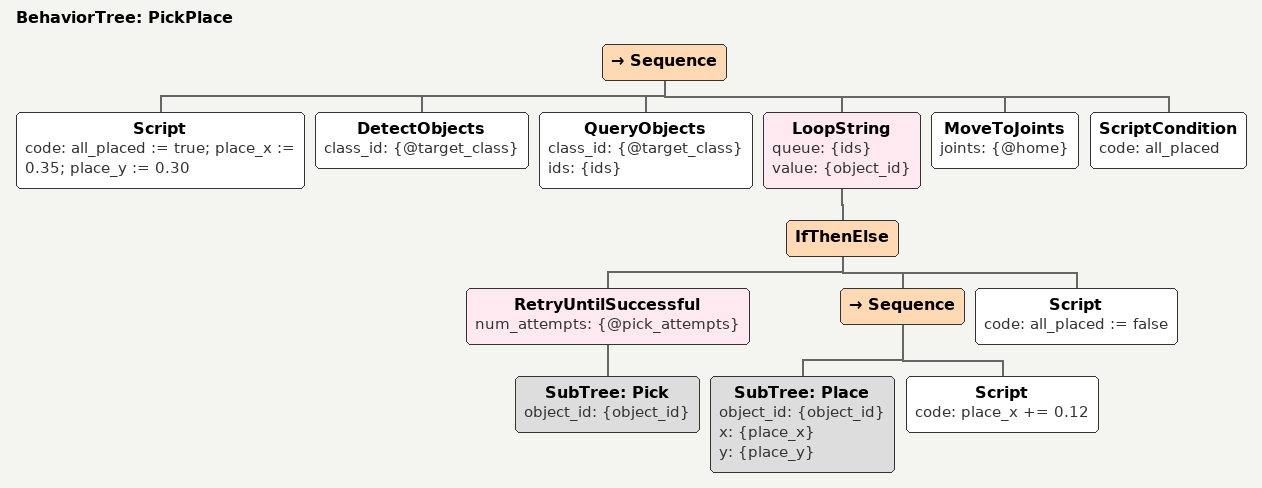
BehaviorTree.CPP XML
<root BTCPP_format="4">
  <BehaviorTree ID="PickPlace">
    <Sequence>
      <Script code="all_placed := true; place_x := 0.35; place_y := 0.30"/>
      <DetectObjects class_id="{@target_class}"/>
      <QueryObjects class_id="{@target_class}" ids="{ids}"/>
      <LoopString queue="{ids}" value="{object_id}">
        <IfThenElse>
          <RetryUntilSuccessful num_attempts="{@pick_attempts}">
            <SubTree ID="Pick" object_id="{object_id}"/>
          </RetryUntilSuccessful>
          <Sequence>
            <SubTree ID="Place" object_id="{object_id}" x="{place_x}" y="{place_y}"/>
            <Script code="place_x += 0.12"/>
          </Sequence>
          <Script code="all_placed := false"/>
        </IfThenElse>
      </LoopString>
      <MoveToJoints joints="{@home}"/>
      <ScriptCondition code="all_placed"/>
    </Sequence>
  </BehaviorTree>
</root>
